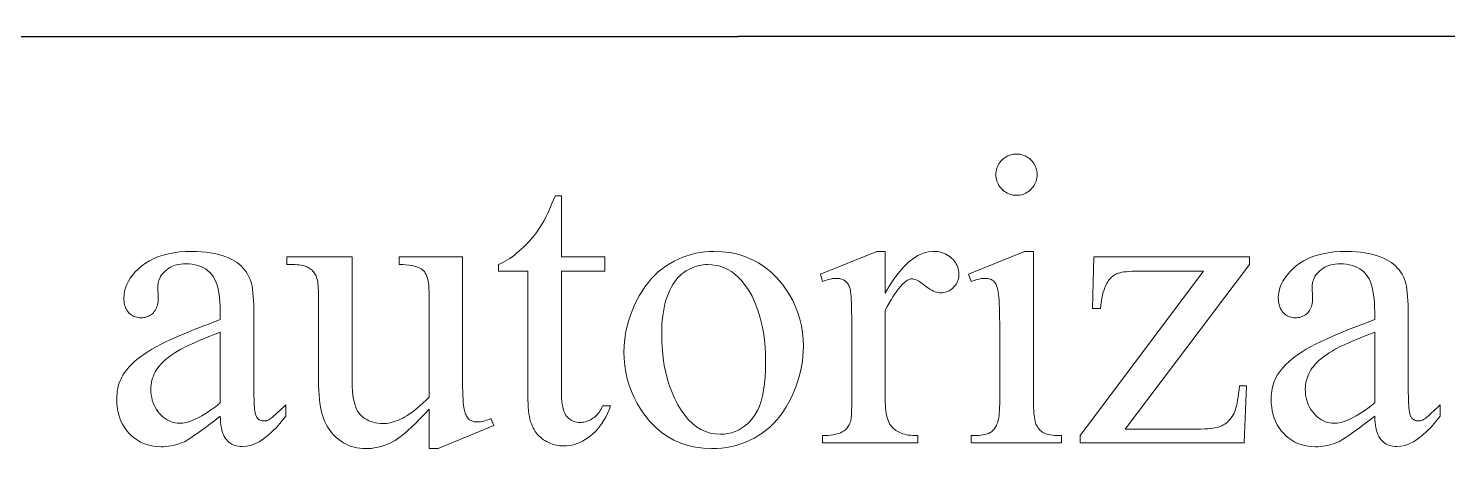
# Model space of a CAD drawing. Extents: x 0 to 297, y 0 to 210.
# Drawn here: x 202.11 to 209.67, y 10.66 to 12.9 of the extents above; entities that cross this region are included whole.
import ezdxf

# ---------------------------------------------------------------- set-up
doc = ezdxf.new("R2010")
doc.units = 0

msp = doc.modelspace()

# ---------------------------------------------------------------- linework, layer by layer
at = {"color": 7, "lineweight": 35}
msp.add_line((162, 12.832358), (286.882111, 12.899072), dxfattribs=at)
at = {"color": 7, "lineweight": 13}
for points in [[(207.377151, 12.229917), (207.386108, 12.229597), (207.394775, 12.228641), (207.403198, 12.227045), (207.411331, 12.224813), (207.419189, 12.221941), (207.426788, 12.218431), (207.434128, 12.214284), (207.441177, 12.209498), (207.447968, 12.204075), (207.454483, 12.198013), (207.460541, 12.191498), (207.465973, 12.184711), (207.470749, 12.177654), (207.474899, 12.170328), (207.478409, 12.16273), (207.481277, 12.154862), (207.483521, 12.146725), (207.485107, 12.138316), (207.486069, 12.129637), (207.486389, 12.120688), (207.486069, 12.111733), (207.485107, 12.103039), (207.483521, 12.094603), (207.481277, 12.086428), (207.478409, 12.07851), (207.474899, 12.070854), (207.470749, 12.063457), (207.465973, 12.056319), (207.460541, 12.04944), (207.454483, 12.042822), (207.447968, 12.036658), (207.441177, 12.031142), (207.434128, 12.026276), (207.426788, 12.022058), (207.419189, 12.018489), (207.411331, 12.01557), (207.403198, 12.013298), (207.394775, 12.011676), (207.386108, 12.010702), (207.377151, 12.010378), (207.368195, 12.010702), (207.359497, 12.011676), (207.351074, 12.013298), (207.342896, 12.01557), (207.334976, 12.018489), (207.327332, 12.022058), (207.319916, 12.026276), (207.31279, 12.031142), (207.305908, 12.036658), (207.299286, 12.042822), (207.293121, 12.04944), (207.287613, 12.056319), (207.282745, 12.063457), (207.278534, 12.070854), (207.274963, 12.07851), (207.272034, 12.086428), (207.26976, 12.094603), (207.268143, 12.103039), (207.267166, 12.111733), (207.266846, 12.120688), (207.267166, 12.129637), (207.268127, 12.138316), (207.269714, 12.146725), (207.271942, 12.154862), (207.274826, 12.16273), (207.278336, 12.170328), (207.282471, 12.177654), (207.287262, 12.184711), (207.292694, 12.191498), (207.298752, 12.198013), (207.305267, 12.204075), (207.312103, 12.209498), (207.319214, 12.214284), (207.326614, 12.218431), (207.334305, 12.221941), (207.342285, 12.224813), (207.350571, 12.227045), (207.359131, 12.228641), (207.367996, 12.229597)], [(204.952499, 12.008215), (204.952499, 11.682693), (205.183929, 11.682693), (205.183929, 11.60699), (204.952499, 11.60699), (204.952499, 10.964596), (204.952774, 10.945973), (204.953598, 10.928604), (204.954987, 10.912491), (204.956909, 10.897632), (204.959396, 10.884027), (204.962433, 10.871675), (204.966003, 10.86058), (204.970154, 10.850739), (204.974838, 10.842152), (204.980072, 10.83482), (204.985748, 10.828449), (204.99173, 10.82275), (204.998032, 10.817721), (205.004639, 10.813363), (205.011566, 10.809675), (205.018814, 10.806658), (205.026367, 10.804311), (205.034241, 10.802635), (205.042419, 10.801629), (205.050903, 10.801293), (205.058029, 10.801516), (205.065094, 10.80218), (205.072128, 10.803289), (205.079117, 10.804841), (205.08606, 10.806836), (205.092957, 10.809275), (205.099823, 10.812157), (205.106628, 10.815483), (205.113403, 10.819252), (205.120117, 10.823464), (205.126678, 10.828109), (205.132935, 10.833176), (205.138885, 10.838664), (205.144531, 10.844574), (205.149872, 10.850906), (205.154907, 10.85766), (205.159637, 10.864836), (205.164078, 10.872433), (205.168213, 10.880452), (205.172043, 10.888893), (205.214218, 10.888893), (205.206329, 10.86822), (205.197815, 10.848598), (205.18869, 10.830023), (205.178909, 10.812498), (205.168518, 10.796021), (205.157501, 10.780595), (205.145859, 10.766216), (205.133575, 10.752887), (205.120682, 10.740607), (205.107147, 10.729376), (205.093262, 10.719205), (205.079285, 10.710104), (205.065231, 10.702074), (205.051086, 10.695115), (205.03685, 10.689226), (205.022537, 10.684408), (205.008133, 10.680661), (204.993637, 10.677984), (204.979065, 10.676378), (204.964386, 10.675843), (204.954468, 10.676119), (204.94458, 10.676947), (204.934738, 10.678325), (204.924942, 10.680256), (204.915192, 10.682737), (204.905472, 10.685771), (204.895813, 10.689356), (204.886185, 10.693493), (204.876602, 10.698181), (204.867065, 10.703421), (204.857788, 10.709174), (204.84903, 10.715404), (204.840759, 10.722109), (204.832977, 10.729289), (204.825699, 10.736946), (204.818909, 10.745079), (204.812637, 10.753688), (204.806854, 10.762772), (204.801559, 10.772332), (204.796768, 10.782368), (204.79245, 10.793199), (204.788589, 10.805143), (204.785187, 10.818203), (204.782227, 10.832376), (204.779724, 10.847662), (204.777695, 10.864062), (204.776093, 10.881577), (204.774963, 10.900205), (204.774292, 10.919948), (204.774048, 10.940804), (204.774048, 11.60699), (204.617249, 11.60699), (204.617249, 11.642678), (204.629166, 11.647766), (204.641144, 11.653515), (204.653168, 11.659922), (204.665253, 11.666989), (204.677399, 11.674717), (204.68959, 11.683104), (204.701843, 11.69215), (204.714142, 11.701857), (204.726501, 11.712222), (204.738907, 11.723248), (204.751205, 11.734814), (204.763245, 11.746802), (204.774994, 11.759212), (204.786499, 11.772043), (204.797714, 11.785297), (204.808655, 11.798972), (204.819336, 11.813069), (204.829742, 11.827588), (204.83989, 11.842528), (204.849762, 11.857891), (204.854935, 11.866791), (204.860489, 11.877054), (204.86644, 11.88868), (204.872772, 11.901669), (204.879501, 11.916019), (204.886612, 11.931734), (204.894119, 11.94881), (204.902008, 11.967249), (204.910309, 11.987051), (204.918976, 12.008215)], [(203.13562, 10.83482), (203.106262, 10.812239), (203.079178, 10.791647), (203.054352, 10.773046), (203.031799, 10.756434), (203.011536, 10.741813), (202.99353, 10.729181), (202.977783, 10.718539), (202.964325, 10.709888), (202.953125, 10.703226), (202.944214, 10.698554), (202.932449, 10.693418), (202.920547, 10.688821), (202.908478, 10.684765), (202.896271, 10.681251), (202.883911, 10.678276), (202.871399, 10.675843), (202.858734, 10.67395), (202.845917, 10.672599), (202.832947, 10.671787), (202.819839, 10.671517), (202.799652, 10.67222), (202.780182, 10.674329), (202.761459, 10.677844), (202.743439, 10.682765), (202.726151, 10.689091), (202.709595, 10.696824), (202.693756, 10.705962), (202.67865, 10.716507), (202.664246, 10.728456), (202.650589, 10.741813), (202.637955, 10.756315), (202.626648, 10.771705), (202.616669, 10.787981), (202.608017, 10.805143), (202.600708, 10.823194), (202.594727, 10.84213), (202.590057, 10.861954), (202.586731, 10.882664), (202.584747, 10.904261), (202.584076, 10.926744), (202.584412, 10.941041), (202.585373, 10.954949), (202.587006, 10.968468), (202.589264, 10.981597), (202.592194, 10.994336), (202.595764, 11.006687), (202.599976, 11.018648), (202.604843, 11.030219), (202.610352, 11.041402), (202.616516, 11.052195), (202.626038, 11.066816), (202.636871, 11.081264), (202.649017, 11.09554), (202.66246, 11.109643), (202.677216, 11.123572), (202.693283, 11.137328), (202.710663, 11.150911), (202.72934, 11.164322), (202.749329, 11.177559), (202.77063, 11.190623), (202.794037, 11.203882), (202.820358, 11.217703), (202.849579, 11.232087), (202.881714, 11.247033), (202.916763, 11.262541), (202.954712, 11.278612), (202.995575, 11.295245), (203.039352, 11.31244), (203.086029, 11.330198), (203.13562, 11.348518), (203.13562, 11.387451), (203.135162, 11.416153), (203.133743, 11.442995), (203.131393, 11.467978), (203.128098, 11.491099), (203.123871, 11.512361), (203.118683, 11.531762), (203.112579, 11.549304), (203.105515, 11.564985), (203.097519, 11.578806), (203.088593, 11.590768), (203.078751, 11.601247), (203.068054, 11.610623), (203.056519, 11.618896), (203.044113, 11.626066), (203.030853, 11.632133), (203.016754, 11.637097), (203.001801, 11.640959), (202.985977, 11.643716), (202.969299, 11.64537), (202.951782, 11.645923), (202.938431, 11.645555), (202.925644, 11.644451), (202.913422, 11.642613), (202.901764, 11.640039), (202.890671, 11.63673), (202.880142, 11.632686), (202.870178, 11.627905), (202.860764, 11.62239), (202.851913, 11.616138), (202.843628, 11.609153), (202.835815, 11.60169), (202.828842, 11.594012), (202.822678, 11.586117), (202.817322, 11.578006), (202.812805, 11.569678), (202.809113, 11.561135), (202.806244, 11.552375), (202.804169, 11.543399), (202.802948, 11.534206), (202.802536, 11.524797), (202.804703, 11.462072), (202.804443, 11.45235), (202.80368, 11.443082), (202.802414, 11.434268), (202.800629, 11.425908), (202.79834, 11.418002), (202.795547, 11.410551), (202.792236, 11.403554), (202.788437, 11.397011), (202.784119, 11.390923), (202.779282, 11.385288), (202.774048, 11.380151), (202.768494, 11.375555), (202.762619, 11.371499), (202.756439, 11.367985), (202.749939, 11.36501), (202.743134, 11.362577), (202.736023, 11.360684), (202.728577, 11.359333), (202.720825, 11.358521), (202.712769, 11.358252), (202.70491, 11.358532), (202.697357, 11.359376), (202.690079, 11.360782), (202.68309, 11.36275), (202.676407, 11.365281), (202.670013, 11.368374), (202.66391, 11.372029), (202.658096, 11.376247), (202.652573, 11.381027), (202.647339, 11.38637), (202.642517, 11.392199), (202.638199, 11.398438), (202.634384, 11.405089), (202.631073, 11.412151), (202.628281, 11.419624), (202.625992, 11.427508), (202.624207, 11.435803), (202.622955, 11.44451), (202.622177, 11.453627), (202.621933, 11.463154), (202.622879, 11.481604), (202.625732, 11.499751), (202.630493, 11.517595), (202.637146, 11.535136), (202.645721, 11.552375), (202.656189, 11.569311), (202.668564, 11.585944), (202.682831, 11.602274), (202.69902, 11.618301), (202.717102, 11.634027), (202.736908, 11.648821), (202.75824, 11.662058), (202.781113, 11.673738), (202.805527, 11.683861), (202.831467, 11.692426), (202.858948, 11.699433), (202.887955, 11.704885), (202.918518, 11.708777), (202.950592, 11.711113), (202.984222, 11.711892), (203.010132, 11.711449), (203.035095, 11.710118), (203.059097, 11.707901), (203.082153, 11.704798), (203.104263, 11.700808), (203.125412, 11.69593), (203.145615, 11.690166), (203.164871, 11.683515), (203.183167, 11.675977), (203.200516, 11.667552), (203.212936, 11.660468), (203.224701, 11.652628), (203.235779, 11.64403), (203.246201, 11.634675), (203.255936, 11.624563), (203.265015, 11.613694), (203.273422, 11.602069), (203.281158, 11.589686), (203.288208, 11.576546), (203.294601, 11.562649), (203.298309, 11.552375), (203.301605, 11.540154), (203.304535, 11.525988), (203.307068, 11.509873), (203.309204, 11.491813), (203.310959, 11.471806), (203.312317, 11.449852), (203.313293, 11.425951), (203.313873, 11.400105), (203.314072, 11.372311), (203.314072, 11.035973), (203.314117, 11.008736), (203.314285, 10.983695), (203.31456, 10.960849), (203.314941, 10.940198), (203.31543, 10.921742), (203.31601, 10.905482), (203.316711, 10.891418), (203.317535, 10.879549), (203.318451, 10.869875), (203.319473, 10.862397), (203.320633, 10.856227), (203.32193, 10.850479), (203.323364, 10.845153), (203.324921, 10.840248), (203.326645, 10.835766), (203.328491, 10.831705), (203.33049, 10.828066), (203.332626, 10.824848), (203.3349, 10.822053), (203.337326, 10.819679), (203.339844, 10.817624), (203.342438, 10.815785), (203.345123, 10.814163), (203.34787, 10.812757), (203.350708, 10.811567), (203.353607, 10.810595), (203.356598, 10.809837), (203.35965, 10.809297), (203.362778, 10.808972), (203.365982, 10.808864), (203.3694, 10.80894), (203.372726, 10.809167), (203.375977, 10.809546), (203.379135, 10.810076), (203.382202, 10.810757), (203.385193, 10.811589), (203.388092, 10.812573), (203.3909, 10.813709), (203.393616, 10.814996), (203.396271, 10.816434), (203.40123, 10.819755), (203.407043, 10.824091), (203.413681, 10.829445), (203.421173, 10.835814), (203.42952, 10.843201), (203.43869, 10.851604), (203.44873, 10.861023), (203.459595, 10.87146), (203.471313, 10.882913), (203.483856, 10.895382), (203.483856, 10.83482), (203.459747, 10.803997), (203.435852, 10.77642), (203.412155, 10.752087), (203.388687, 10.730998), (203.365448, 10.713154), (203.342407, 10.698554), (203.31958, 10.687199), (203.296982, 10.679088), (203.274597, 10.674221), (203.252426, 10.672599), (203.242035, 10.672966), (203.232086, 10.674069), (203.22258, 10.675908), (203.213501, 10.678482), (203.204834, 10.681791), (203.196625, 10.685836), (203.188843, 10.690616), (203.181488, 10.696132), (203.174561, 10.702382), (203.168076, 10.709369), (203.162109, 10.717242), (203.156738, 10.726153), (203.151978, 10.736103), (203.147827, 10.74709), (203.144287, 10.759116), (203.141342, 10.772181), (203.139008, 10.786283), (203.137268, 10.801424), (203.136139, 10.817602)], [(204.425827, 11.682693), (204.425827, 11.082477), (204.425903, 11.049421), (204.426147, 11.019037), (204.426544, 10.991324), (204.427124, 10.966283), (204.427856, 10.943913), (204.428741, 10.924213), (204.429794, 10.907186), (204.431015, 10.89283), (204.432388, 10.881145), (204.433929, 10.87213), (204.435654, 10.864684), (204.437561, 10.857703), (204.439667, 10.851188), (204.441986, 10.845137), (204.444473, 10.839551), (204.447174, 10.83443), (204.450058, 10.829774), (204.45314, 10.825583), (204.456421, 10.821858), (204.459885, 10.818598), (204.463516, 10.815721), (204.46727, 10.813147), (204.47113, 10.810876), (204.475113, 10.808908), (204.479218, 10.807241), (204.483444, 10.80588), (204.487793, 10.804819), (204.492249, 10.804062), (204.496826, 10.803608), (204.501526, 10.803456), (204.508316, 10.80364), (204.515289, 10.804193), (204.522415, 10.805111), (204.529724, 10.806398), (204.537216, 10.808053), (204.544861, 10.810076), (204.552704, 10.812466), (204.560699, 10.815223), (204.568878, 10.818349), (204.577225, 10.821842), (204.592377, 10.78399), (204.296051, 10.661784), (204.247375, 10.661784), (204.247375, 10.87159), (204.222458, 10.844932), (204.198761, 10.820328), (204.17627, 10.797779), (204.154968, 10.777286), (204.134903, 10.758846), (204.116043, 10.742462), (204.098389, 10.728132), (204.081955, 10.715858), (204.066727, 10.705638), (204.052719, 10.697473), (204.03923, 10.690692), (204.025589, 10.684625), (204.01181, 10.679272), (203.997864, 10.674632), (203.983765, 10.670706), (203.969528, 10.667494), (203.955139, 10.664996), (203.940582, 10.663212), (203.925888, 10.662141), (203.911041, 10.661784), (203.894608, 10.662266), (203.878616, 10.663709), (203.863068, 10.666116), (203.847961, 10.669484), (203.833313, 10.673816), (203.819092, 10.67911), (203.805328, 10.685366), (203.791992, 10.692584), (203.779114, 10.700766), (203.766663, 10.709909), (203.754822, 10.71981), (203.743713, 10.730263), (203.733368, 10.741267), (203.723755, 10.752822), (203.71489, 10.76493), (203.706772, 10.777588), (203.699402, 10.790798), (203.69278, 10.80456), (203.686905, 10.818873), (203.681763, 10.833738), (203.677246, 10.849505), (203.673203, 10.866529), (203.669647, 10.884805), (203.66655, 10.904336), (203.663925, 10.925122), (203.661789, 10.947163), (203.660126, 10.970457), (203.658936, 10.995007), (203.658218, 11.020811), (203.657974, 11.047869), (203.657974, 11.490191), (203.657822, 11.503818), (203.657379, 11.516579), (203.656616, 11.528475), (203.655548, 11.539506), (203.65419, 11.549671), (203.652527, 11.558972), (203.650558, 11.567408), (203.648285, 11.574978), (203.645721, 11.581683), (203.642838, 11.587523), (203.639664, 11.592806), (203.6362, 11.59784), (203.632446, 11.602626), (203.628387, 11.607162), (203.624054, 11.61145), (203.619415, 11.61549), (203.614487, 11.619281), (203.609268, 11.622822), (203.60376, 11.626116), (203.597961, 11.62916), (203.591522, 11.631923), (203.584137, 11.634373), (203.575775, 11.636508), (203.566467, 11.63833), (203.556183, 11.639839), (203.544952, 11.641034), (203.532745, 11.641915), (203.519562, 11.642484), (203.505432, 11.642737), (203.490356, 11.642678), (203.490356, 11.682693), (203.837494, 11.682693), (203.837494, 11.019751), (203.837982, 10.993017), (203.839432, 10.968186), (203.841827, 10.945259), (203.8452, 10.924235), (203.849533, 10.905115), (203.854828, 10.887897), (203.861084, 10.872584), (203.868301, 10.859174), (203.876495, 10.847668), (203.88562, 10.838064), (203.895447, 10.829844), (203.90567, 10.822491), (203.916306, 10.816002), (203.927322, 10.810378), (203.938751, 10.805619), (203.950577, 10.801726), (203.962799, 10.798698), (203.975433, 10.796535), (203.988464, 10.795238), (204.001892, 10.794805), (204.011307, 10.795097), (204.020981, 10.795973), (204.030914, 10.797433), (204.041077, 10.799477), (204.051498, 10.802105), (204.062164, 10.805317), (204.07309, 10.809113), (204.084259, 10.813493), (204.095673, 10.818457), (204.10733, 10.824005), (204.119339, 10.830375), (204.13179, 10.837804), (204.144684, 10.846293), (204.15802, 10.855844), (204.171814, 10.866452), (204.186035, 10.878121), (204.200714, 10.89085), (204.21582, 10.904639), (204.231384, 10.919488), (204.247375, 10.935396), (204.247375, 11.496679), (204.24707, 11.513004), (204.246155, 11.528236), (204.244598, 11.542377), (204.242447, 11.555425), (204.23967, 11.567381), (204.236282, 11.578244), (204.232269, 11.588015), (204.227661, 11.596694), (204.222412, 11.60428), (204.216553, 11.610775), (204.209732, 11.616447), (204.201569, 11.621568), (204.192078, 11.626137), (204.181259, 11.630155), (204.169113, 11.633621), (204.155624, 11.636536), (204.140808, 11.638898), (204.12468, 11.64071), (204.107208, 11.64197), (204.088409, 11.642678), (204.088409, 11.682693)], [(205.764679, 11.711892), (205.808792, 11.710183), (205.85112, 11.705057), (205.891663, 11.696514), (205.93045, 11.684552), (205.967468, 11.669174), (206.002686, 11.650378), (206.036148, 11.628164), (206.067841, 11.602533), (206.097748, 11.573485), (206.125885, 11.541019), (206.147873, 11.511388), (206.167557, 11.48089), (206.184906, 11.449528), (206.199951, 11.417299), (206.212677, 11.384207), (206.223099, 11.350248), (206.231201, 11.315425), (206.236984, 11.279737), (206.240448, 11.243183), (206.241608, 11.205764), (206.240967, 11.179127), (206.239059, 11.152426), (206.23587, 11.125659), (206.2314, 11.098828), (206.225662, 11.071932), (206.218643, 11.044971), (206.210342, 11.017944), (206.200775, 10.990854), (206.189926, 10.963698), (206.177811, 10.936478), (206.164566, 10.909895), (206.15036, 10.884653), (206.135193, 10.860753), (206.119064, 10.838194), (206.101959, 10.816975), (206.083908, 10.797097), (206.064896, 10.778562), (206.044922, 10.761366), (206.023972, 10.745511), (206.002075, 10.730998), (205.979431, 10.717848), (205.956268, 10.706081), (205.932617, 10.695699), (205.908447, 10.686701), (205.883789, 10.679088), (205.858597, 10.672858), (205.832916, 10.668014), (205.806702, 10.664553), (205.779999, 10.662477), (205.752792, 10.661784), (205.708923, 10.663568), (205.666916, 10.668921), (205.62674, 10.677844), (205.588409, 10.690335), (205.55191, 10.706395), (205.517242, 10.726024), (205.484421, 10.749221), (205.45343, 10.775988), (205.424286, 10.806323), (205.396988, 10.840227), (205.375824, 10.870659), (205.356888, 10.901827), (205.340179, 10.933731), (205.325684, 10.96637), (205.313446, 10.999743), (205.303406, 11.033854), (205.295624, 11.068698), (205.290039, 11.104279), (205.286713, 11.140594), (205.285583, 11.177646), (205.28627, 11.204883), (205.2883, 11.232087), (205.291672, 11.259258), (205.296402, 11.286398), (205.30249, 11.313505), (205.309921, 11.34058), (205.31871, 11.367622), (205.328857, 11.394632), (205.340332, 11.421609), (205.35318, 11.448554), (205.367126, 11.47478), (205.381927, 11.499599), (205.397583, 11.523013), (205.414093, 11.545021), (205.431458, 11.565623), (205.449677, 11.58482), (205.46875, 11.60261), (205.488678, 11.618994), (205.50946, 11.633972), (205.531082, 11.647545), (205.553284, 11.659771), (205.575729, 11.67071), (205.59845, 11.680362), (205.621414, 11.688727), (205.644638, 11.695806), (205.668121, 11.701596), (205.691879, 11.7061), (205.715881, 11.709318), (205.740158, 11.711248)], [(206.677444, 11.711892), (206.677444, 11.489109), (206.702377, 11.531438), (206.727448, 11.569311), (206.752655, 11.602729), (206.777985, 11.63169), (206.803436, 11.656197), (206.829025, 11.676247), (206.854736, 11.691842), (206.880585, 11.702981), (206.906555, 11.709664), (206.932678, 11.711892), (206.944366, 11.71153), (206.955643, 11.710443), (206.966507, 11.708632), (206.976974, 11.706096), (206.987015, 11.702835), (206.996643, 11.69885), (207.005875, 11.694139), (207.014694, 11.688705), (207.023102, 11.682547), (207.031082, 11.675663), (207.038483, 11.668303), (207.045105, 11.660717), (207.050934, 11.652904), (207.056, 11.644862), (207.060287, 11.636595), (207.063782, 11.628099), (207.066513, 11.619378), (207.068451, 11.610429), (207.069626, 11.601253), (207.070023, 11.591849), (207.069733, 11.583543), (207.068893, 11.575497), (207.06749, 11.567711), (207.065521, 11.560184), (207.062988, 11.552916), (207.059891, 11.545908), (207.056244, 11.53916), (207.052017, 11.532671), (207.047241, 11.526442), (207.041901, 11.520472), (207.036163, 11.514924), (207.030212, 11.50996), (207.024048, 11.50558), (207.01767, 11.501784), (207.011078, 11.498572), (207.004272, 11.495944), (206.997238, 11.4939), (206.98999, 11.49244), (206.982529, 11.491564), (206.974854, 11.491272), (206.967194, 11.491645), (206.959335, 11.492764), (206.951309, 11.49463), (206.9431, 11.497242), (206.934692, 11.5006), (206.926117, 11.504704), (206.917358, 11.509554), (206.908401, 11.515151), (206.899261, 11.521494), (206.889954, 11.528583), (206.880783, 11.535672), (206.872101, 11.542015), (206.863922, 11.547611), (206.856216, 11.552462), (206.848999, 11.556566), (206.842255, 11.559924), (206.836014, 11.562535), (206.830261, 11.564402), (206.824982, 11.56552), (206.82019, 11.565893), (206.816269, 11.565678), (206.812286, 11.565028), (206.808228, 11.563947), (206.804108, 11.562433), (206.799927, 11.560486), (206.79567, 11.558107), (206.791351, 11.555295), (206.786972, 11.552051), (206.782532, 11.548374), (206.778015, 11.544264), (206.76825, 11.534823), (206.758423, 11.524236), (206.748535, 11.512502), (206.738571, 11.499621), (206.728546, 11.485595), (206.71846, 11.470421), (206.708298, 11.454102), (206.698074, 11.436636), (206.68779, 11.418024), (206.677444, 11.398266), (206.677444, 10.9235), (206.677643, 10.907462), (206.678268, 10.892224), (206.679291, 10.877787), (206.680725, 10.864149), (206.682587, 10.851312), (206.684845, 10.839275), (206.687515, 10.828038), (206.690598, 10.817602), (206.694092, 10.807966), (206.697998, 10.79913), (206.701019, 10.793388), (206.704483, 10.78784), (206.708374, 10.782487), (206.712708, 10.777328), (206.717468, 10.772365), (206.722656, 10.767595), (206.728271, 10.763021), (206.734329, 10.75864), (206.740814, 10.754456), (206.747742, 10.750464), (206.755188, 10.746766), (206.763275, 10.743457), (206.771973, 10.740537), (206.781311, 10.738007), (206.79126, 10.735865), (206.801849, 10.734113), (206.81308, 10.73275), (206.824921, 10.731777), (206.837387, 10.731193), (206.850479, 10.730998), (206.850479, 10.692065), (206.343262, 10.692065), (206.343262, 10.730998), (206.358017, 10.731236), (206.371994, 10.73195), (206.385193, 10.733139), (206.397598, 10.734805), (206.409241, 10.736946), (206.420105, 10.739563), (206.430176, 10.742657), (206.439484, 10.746225), (206.447998, 10.75027), (206.45575, 10.75479), (206.460999, 10.758457), (206.465912, 10.762534), (206.470505, 10.767022), (206.474777, 10.771921), (206.478729, 10.777231), (206.482346, 10.782952), (206.485641, 10.789084), (206.488617, 10.795627), (206.491272, 10.802581), (206.493591, 10.809945), (206.494629, 10.814304), (206.495544, 10.820024), (206.496353, 10.827108), (206.497055, 10.835555), (206.49765, 10.845364), (206.498138, 10.856535), (206.49852, 10.869069), (206.498779, 10.882966), (206.498947, 10.898226), (206.498993, 10.914848), (206.498993, 11.29877), (206.498932, 11.331977), (206.498718, 11.362383), (206.498367, 11.389987), (206.497879, 11.41479), (206.497253, 11.436793), (206.496475, 11.455995), (206.49556, 11.472395), (206.494507, 11.485994), (206.493317, 11.496793), (206.491974, 11.50479), (206.490448, 11.511209), (206.488678, 11.517271), (206.486679, 11.522976), (206.484436, 11.528323), (206.481964, 11.533315), (206.479248, 11.537949), (206.476303, 11.542226), (206.473114, 11.546146), (206.469681, 11.549709), (206.466019, 11.552916), (206.462143, 11.555793), (206.458084, 11.558367), (206.453827, 11.560637), (206.449402, 11.562606), (206.444794, 11.564271), (206.440002, 11.565634), (206.435013, 11.566694), (206.429855, 11.567451), (206.4245, 11.567905), (206.418976, 11.568056), (206.41217, 11.567894), (206.405212, 11.567408), (206.398071, 11.566597), (206.390778, 11.565461), (206.383286, 11.564001), (206.375626, 11.562217), (206.367798, 11.560108), (206.359802, 11.557674), (206.351624, 11.554916), (206.343262, 11.551834), (206.332458, 11.590768), (206.632019, 11.711892)], [(207.466919, 11.711892), (207.466919, 10.91593), (207.467056, 10.89795), (207.467468, 10.881214), (207.46814, 10.865723), (207.469086, 10.851474), (207.470306, 10.83847), (207.471786, 10.826709), (207.473541, 10.816191), (207.475571, 10.806917), (207.477875, 10.798887), (207.480438, 10.792101), (207.483276, 10.786094), (207.486359, 10.780399), (207.489716, 10.77502), (207.493332, 10.769953), (207.497192, 10.7652), (207.501328, 10.76076), (207.505722, 10.756635), (207.510376, 10.752822), (207.515289, 10.749324), (207.520447, 10.746139), (207.526184, 10.743262), (207.532806, 10.740688), (207.540283, 10.738417), (207.548645, 10.736449), (207.557892, 10.734783), (207.568024, 10.73342), (207.57901, 10.732361), (207.590881, 10.731604), (207.603622, 10.73115), (207.617249, 10.730998), (207.617249, 10.692065), (207.135986, 10.692065), (207.135986, 10.730998), (207.150009, 10.731139), (207.163071, 10.731561), (207.175171, 10.732264), (207.18634, 10.733248), (207.196548, 10.734513), (207.205811, 10.736059), (207.214111, 10.737887), (207.221466, 10.739996), (207.227875, 10.742386), (207.233322, 10.745057), (207.23819, 10.748053), (207.242859, 10.751416), (207.247314, 10.755147), (207.251572, 10.759246), (207.25563, 10.763713), (207.259476, 10.768547), (207.263107, 10.773748), (207.266541, 10.779318), (207.269775, 10.785255), (207.272797, 10.79156), (207.275574, 10.798644), (207.278046, 10.806917), (207.280243, 10.816381), (207.282135, 10.827033), (207.283752, 10.838875), (207.285065, 10.851907), (207.286072, 10.866128), (207.286804, 10.881539), (207.287247, 10.89814), (207.287399, 10.91593), (207.287399, 11.297688), (207.287292, 11.328781), (207.287003, 11.357602), (207.286514, 11.384152), (207.285828, 11.408431), (207.284958, 11.430439), (207.28389, 11.450176), (207.282623, 11.467642), (207.281158, 11.482837), (207.27951, 11.49576), (207.277664, 11.506413), (207.276062, 11.513124), (207.274292, 11.519412), (207.272339, 11.525279), (207.270218, 11.530725), (207.267929, 11.535748), (207.265457, 11.540349), (207.262817, 11.544529), (207.26001, 11.548287), (207.257019, 11.551623), (207.253876, 11.554538), (207.250504, 11.557107), (207.246902, 11.559404), (207.243073, 11.561433), (207.238983, 11.56319), (207.23468, 11.564677), (207.230118, 11.565893), (207.225327, 11.56684), (207.220306, 11.567515), (207.215027, 11.567922), (207.209534, 11.568056), (207.203339, 11.567894), (207.196899, 11.567408), (207.190186, 11.566597), (207.183228, 11.565461), (207.175995, 11.564001), (207.168518, 11.562217), (207.160782, 11.560108), (207.152771, 11.557674), (207.144501, 11.554916), (207.135986, 11.551834), (207.12085, 11.590768), (207.419342, 11.711892)], [(208.601379, 10.995958), (208.589478, 10.692065), (207.715652, 10.692065), (207.715652, 10.730998), (208.373199, 11.60699), (208.048752, 11.60699), (208.028488, 11.606854), (208.009689, 11.606449), (207.992325, 11.605773), (207.976425, 11.604827), (207.96196, 11.60361), (207.948944, 11.602123), (207.937393, 11.600366), (207.927277, 11.598338), (207.91861, 11.59604), (207.911407, 11.593472), (207.905029, 11.590524), (207.898895, 11.58709), (207.893005, 11.58317), (207.88736, 11.578763), (207.881927, 11.57387), (207.876755, 11.568489), (207.871811, 11.562622), (207.867096, 11.556269), (207.86264, 11.549428), (207.858414, 11.542101), (207.852814, 11.531027), (207.847717, 11.519434), (207.84314, 11.507321), (207.83902, 11.49469), (207.835434, 11.481539), (207.832321, 11.467869), (207.829712, 11.45368), (207.827606, 11.438972), (207.826004, 11.423745), (207.82489, 11.407999), (207.781631, 11.407999), (207.788116, 11.682693), (208.618683, 11.682693), (208.618683, 11.642678), (207.954666, 10.764524), (208.315872, 10.764524), (208.33786, 10.764713), (208.358368, 10.765281), (208.377441, 10.766227), (208.395035, 10.767551), (208.411179, 10.769256), (208.425858, 10.771338), (208.439087, 10.773797), (208.450836, 10.776636), (208.461136, 10.779854), (208.469986, 10.783449), (208.477936, 10.787521), (208.48558, 10.792166), (208.492905, 10.797384), (208.499908, 10.803176), (208.506622, 10.80954), (208.513, 10.816478), (208.519073, 10.823989), (208.524841, 10.832072), (208.530273, 10.84073), (208.535416, 10.84996), (208.538818, 10.857649), (208.542114, 10.866874), (208.545303, 10.877635), (208.548386, 10.889931), (208.551361, 10.903763), (208.55423, 10.919131), (208.556976, 10.936034), (208.559631, 10.954473), (208.56218, 10.974448), (208.564606, 10.995958)], [(209.284866, 10.83482), (209.255508, 10.812239), (209.228424, 10.791647), (209.203598, 10.773046), (209.181046, 10.756434), (209.160767, 10.741813), (209.142761, 10.729181), (209.127029, 10.718539), (209.113571, 10.709888), (209.102371, 10.703226), (209.093445, 10.698554), (209.081696, 10.693418), (209.069794, 10.688821), (209.057724, 10.684765), (209.045517, 10.681251), (209.033157, 10.678276), (209.020645, 10.675843), (209.00798, 10.67395), (208.995163, 10.672599), (208.982193, 10.671787), (208.969086, 10.671517), (208.948898, 10.67222), (208.929443, 10.674329), (208.910706, 10.677844), (208.892685, 10.682765), (208.875397, 10.689091), (208.858826, 10.696824), (208.843002, 10.705962), (208.827881, 10.716507), (208.813492, 10.728456), (208.799835, 10.741813), (208.787201, 10.756315), (208.775879, 10.771705), (208.765915, 10.787981), (208.757263, 10.805143), (208.749939, 10.823194), (208.743958, 10.84213), (208.739304, 10.861954), (208.735977, 10.882664), (208.733978, 10.904261), (208.733322, 10.926744), (208.733643, 10.941041), (208.734619, 10.954949), (208.736237, 10.968468), (208.73851, 10.981597), (208.741425, 10.994336), (208.744995, 11.006687), (208.749222, 11.018648), (208.754089, 11.030219), (208.759598, 11.041402), (208.765762, 11.052195), (208.775284, 11.066816), (208.786118, 11.081264), (208.798264, 11.09554), (208.811707, 11.109643), (208.826462, 11.123572), (208.842529, 11.137328), (208.859894, 11.150911), (208.878586, 11.164322), (208.898575, 11.177559), (208.919876, 11.190623), (208.943283, 11.203882), (208.969604, 11.217703), (208.998825, 11.232087), (209.03096, 11.247033), (209.06601, 11.262541), (209.103958, 11.278612), (209.144821, 11.295245), (209.188599, 11.31244), (209.235275, 11.330198), (209.284866, 11.348518), (209.284866, 11.387451), (209.284393, 11.416153), (209.28299, 11.442995), (209.28064, 11.467978), (209.277344, 11.491099), (209.273102, 11.512361), (209.267929, 11.531762), (209.26181, 11.549304), (209.254761, 11.564985), (209.246765, 11.578806), (209.237823, 11.590768), (209.227997, 11.601247), (209.2173, 11.610623), (209.20575, 11.618896), (209.193359, 11.626066), (209.180099, 11.632133), (209.165985, 11.637097), (209.151031, 11.640959), (209.135223, 11.643716), (209.118546, 11.64537), (209.101013, 11.645923), (209.087677, 11.645555), (209.07489, 11.644451), (209.062668, 11.642613), (209.05101, 11.640039), (209.039917, 11.63673), (209.029388, 11.632686), (209.019409, 11.627905), (209.01001, 11.62239), (209.00116, 11.616138), (208.992874, 11.609153), (208.985062, 11.60169), (208.978088, 11.594012), (208.971924, 11.586117), (208.966568, 11.578006), (208.962051, 11.569678), (208.958344, 11.561135), (208.955475, 11.552375), (208.95343, 11.543399), (208.952179, 11.534206), (208.951782, 11.524797), (208.953949, 11.462072), (208.95369, 11.45235), (208.952927, 11.443082), (208.95166, 11.434268), (208.949875, 11.425908), (208.947586, 11.418002), (208.944794, 11.410551), (208.941483, 11.403554), (208.937683, 11.397011), (208.93335, 11.390923), (208.928528, 11.385288), (208.923279, 11.380151), (208.917725, 11.375555), (208.911865, 11.371499), (208.905685, 11.367985), (208.8992, 11.36501), (208.89238, 11.362577), (208.885254, 11.360684), (208.877823, 11.359333), (208.870071, 11.358521), (208.862015, 11.358252), (208.854156, 11.358532), (208.846588, 11.359376), (208.839325, 11.360782), (208.832336, 11.36275), (208.825653, 11.365281), (208.81926, 11.368374), (208.813156, 11.372029), (208.807343, 11.376247), (208.801819, 11.381027), (208.796585, 11.38637), (208.791763, 11.392199), (208.787445, 11.398438), (208.78363, 11.405089), (208.780319, 11.412151), (208.777527, 11.419624), (208.775238, 11.427508), (208.773453, 11.435803), (208.772186, 11.44451), (208.771423, 11.453627), (208.771179, 11.463154), (208.772125, 11.481604), (208.774979, 11.499751), (208.779739, 11.517595), (208.786392, 11.535136), (208.794968, 11.552375), (208.805435, 11.569311), (208.81781, 11.585944), (208.832077, 11.602274), (208.848267, 11.618301), (208.866333, 11.634027), (208.886139, 11.648821), (208.907471, 11.662058), (208.930359, 11.673738), (208.954773, 11.683861), (208.980713, 11.692426), (209.008179, 11.699433), (209.037201, 11.704885), (209.067749, 11.708777), (209.099838, 11.711113), (209.133469, 11.711892), (209.159378, 11.711449), (209.184341, 11.710118), (209.208344, 11.707901), (209.2314, 11.704798), (209.25351, 11.700808), (209.274658, 11.69593), (209.294861, 11.690166), (209.314117, 11.683515), (209.332413, 11.675977), (209.349762, 11.667552), (209.362183, 11.660468), (209.373932, 11.652628), (209.385025, 11.64403), (209.395447, 11.634675), (209.405182, 11.624563), (209.414261, 11.613694), (209.422668, 11.602069), (209.430389, 11.589686), (209.437454, 11.576546), (209.443848, 11.562649), (209.44754, 11.552375), (209.450851, 11.540154), (209.453766, 11.525988), (209.456299, 11.509873), (209.45845, 11.491813), (209.460205, 11.471806), (209.461563, 11.449852), (209.46254, 11.425951), (209.46312, 11.400105), (209.463318, 11.372311), (209.463318, 11.035973), (209.463364, 11.008736), (209.463531, 10.983695), (209.463806, 10.960849), (209.464172, 10.940198), (209.464661, 10.921742), (209.465256, 10.905482), (209.465958, 10.891418), (209.466766, 10.879549), (209.467697, 10.869875), (209.468719, 10.862397), (209.469879, 10.856227), (209.471161, 10.850479), (209.472595, 10.845153), (209.474167, 10.840248), (209.475891, 10.835766), (209.477737, 10.831705), (209.479736, 10.828066), (209.481873, 10.824848), (209.484146, 10.822053), (209.486572, 10.819679), (209.48909, 10.817624), (209.491684, 10.815785), (209.49437, 10.814163), (209.497116, 10.812757), (209.499939, 10.811567), (209.502853, 10.810595), (209.505829, 10.809837), (209.508881, 10.809297), (209.512024, 10.808972), (209.515228, 10.808864), (209.518646, 10.80894), (209.521973, 10.809167), (209.525208, 10.809546), (209.528381, 10.810076), (209.531448, 10.810757), (209.534424, 10.811589), (209.537323, 10.812573), (209.540131, 10.813709), (209.542862, 10.814996), (209.545502, 10.816434), (209.550476, 10.819755), (209.556274, 10.824091), (209.562927, 10.829445), (209.570419, 10.835814), (209.578766, 10.843201), (209.587936, 10.851604), (209.597961, 10.861023), (209.608826, 10.87146), (209.620544, 10.882913), (209.633102, 10.895382), (209.633102, 10.83482), (209.608978, 10.803997), (209.585083, 10.77642), (209.561401, 10.752087), (209.537933, 10.730998), (209.514679, 10.713154), (209.491638, 10.698554), (209.468826, 10.687199), (209.446228, 10.679088), (209.423843, 10.674221), (209.401672, 10.672599), (209.391281, 10.672966), (209.381332, 10.674069), (209.371826, 10.675908), (209.362732, 10.678482), (209.35408, 10.681791), (209.345856, 10.685836), (209.338074, 10.690616), (209.330719, 10.696132), (209.323807, 10.702382), (209.317322, 10.709369), (209.31134, 10.717242), (209.305984, 10.726153), (209.301224, 10.736103), (209.297073, 10.74709), (209.293518, 10.759116), (209.290588, 10.772181), (209.288239, 10.786283), (209.286514, 10.801424), (209.285385, 10.817602)], [(205.731155, 11.641597), (205.719696, 11.641256), (205.708206, 11.640234), (205.696716, 11.638531), (205.685211, 11.636146), (205.673706, 11.63308), (205.662186, 11.629333), (205.65065, 11.624904), (205.639099, 11.619794), (205.627548, 11.614003), (205.615982, 11.607531), (205.60463, 11.600204), (205.593719, 11.591849), (205.583267, 11.582467), (205.573242, 11.572058), (205.56366, 11.560621), (205.554535, 11.548158), (205.545837, 11.534666), (205.537598, 11.520147), (205.529785, 11.504601), (205.52243, 11.488028), (205.515656, 11.470454), (205.509583, 11.451906), (205.504242, 11.432386), (205.499588, 11.411892), (205.495667, 11.390425), (205.492462, 11.367985), (205.48996, 11.34457), (205.488174, 11.320184), (205.487091, 11.294823), (205.48674, 11.268489), (205.48761, 11.225825), (205.490189, 11.184351), (205.494476, 11.144066), (205.500504, 11.104971), (205.50824, 11.067065), (205.5177, 11.03035), (205.52887, 10.994823), (205.541779, 10.960486), (205.556381, 10.92734), (205.572723, 10.895382), (205.590469, 10.865587), (205.609299, 10.838929), (205.629227, 10.815407), (205.650238, 10.795021), (205.672348, 10.777772), (205.695557, 10.763659), (205.719849, 10.752682), (205.745239, 10.744841), (205.771713, 10.740136), (205.799286, 10.738568), (205.819901, 10.739433), (205.839783, 10.742029), (205.858917, 10.746355), (205.877335, 10.752411), (205.895004, 10.760198), (205.911942, 10.769715), (205.928131, 10.780962), (205.943604, 10.79394), (205.958328, 10.808648), (205.972321, 10.825087), (205.98526, 10.843634), (205.996857, 10.864668), (206.00708, 10.88819), (206.01593, 10.914199), (206.023422, 10.942696), (206.029556, 10.97368), (206.034332, 11.007152), (206.037735, 11.043111), (206.03978, 11.081557), (206.040466, 11.122491), (206.039322, 11.174142), (206.035919, 11.223543), (206.030243, 11.270696), (206.022293, 11.315598), (206.01207, 11.358252), (205.999573, 11.398655), (205.984818, 11.43681), (205.967789, 11.472714), (205.948486, 11.50637), (205.92691, 11.537775), (205.911133, 11.557502), (205.894501, 11.575151), (205.877045, 11.590724), (205.858734, 11.604221), (205.839569, 11.615642), (205.81958, 11.624985), (205.798737, 11.632253), (205.777054, 11.637444), (205.754532, 11.640558)], [(203.13562, 10.905115), (203.13562, 11.282548), (203.104126, 11.269949), (203.074936, 11.258107), (203.048065, 11.247022), (203.023499, 11.236694), (203.001251, 11.227123), (202.981323, 11.218309), (202.963715, 11.210252), (202.948395, 11.202952), (202.935425, 11.196409), (202.924744, 11.190623), (202.908142, 11.181063), (202.892517, 11.171416), (202.877853, 11.161683), (202.864182, 11.151863), (202.851471, 11.141957), (202.839737, 11.131965), (202.828979, 11.121885), (202.819183, 11.111719), (202.810379, 11.101467), (202.802536, 11.091128), (202.795547, 11.080648), (202.789307, 11.069974), (202.783783, 11.059106), (202.778992, 11.048042), (202.774963, 11.036784), (202.771652, 11.025331), (202.769073, 11.013683), (202.767242, 11.001842), (202.766129, 10.989805), (202.765762, 10.977573), (202.766235, 10.962265), (202.767624, 10.947487), (202.769958, 10.933239), (202.773209, 10.91952), (202.77739, 10.906332), (202.782501, 10.893673), (202.788544, 10.881544), (202.795532, 10.869946), (202.803436, 10.858877), (202.812271, 10.848338), (202.821716, 10.838577), (202.831421, 10.829844), (202.841431, 10.822139), (202.851715, 10.815461), (202.862289, 10.809811), (202.873138, 10.805187), (202.884262, 10.801591), (202.895676, 10.799023), (202.907364, 10.797482), (202.919342, 10.796968), (202.936295, 10.798049), (202.954285, 10.801293), (202.973328, 10.806701), (202.993393, 10.814271), (203.014496, 10.824005), (203.036652, 10.835901), (203.059845, 10.84996), (203.084061, 10.866182), (203.109329, 10.884567)], [(209.284866, 10.905115), (209.284866, 11.282548), (209.253372, 11.269949), (209.224182, 11.258107), (209.197296, 11.247022), (209.172745, 11.236694), (209.150497, 11.227123), (209.130569, 11.218309), (209.112946, 11.210252), (209.097641, 11.202952), (209.084656, 11.196409), (209.073975, 11.190623), (209.057373, 11.181063), (209.041748, 11.171416), (209.0271, 11.161683), (209.013428, 11.151863), (209.000717, 11.141957), (208.988983, 11.131965), (208.97821, 11.121885), (208.96843, 11.111719), (208.959625, 11.101467), (208.951782, 11.091128), (208.944794, 11.080648), (208.938538, 11.069974), (208.933029, 11.059106), (208.928238, 11.048042), (208.924194, 11.036784), (208.920898, 11.025331), (208.91832, 11.013683), (208.916473, 11.001842), (208.915375, 10.989805), (208.915009, 10.977573), (208.915466, 10.962265), (208.91687, 10.947487), (208.919189, 10.933239), (208.922455, 10.91952), (208.926636, 10.906332), (208.931747, 10.893673), (208.93779, 10.881544), (208.944763, 10.869946), (208.952667, 10.858877), (208.961517, 10.848338), (208.970947, 10.838577), (208.980682, 10.829844), (208.990677, 10.822139), (209.000961, 10.815461), (209.011536, 10.809811), (209.022369, 10.805187), (209.033508, 10.801591), (209.044922, 10.799023), (209.05661, 10.797482), (209.068573, 10.796968), (209.085541, 10.798049), (209.103531, 10.801293), (209.122559, 10.806701), (209.142639, 10.814271), (209.163742, 10.824005), (209.185898, 10.835901), (209.209076, 10.84996), (209.233307, 10.866182), (209.258575, 10.884567)]]:
    msp.add_lwpolyline(points, close=True, dxfattribs=at)

doc.saveas('drawing.dxf')
